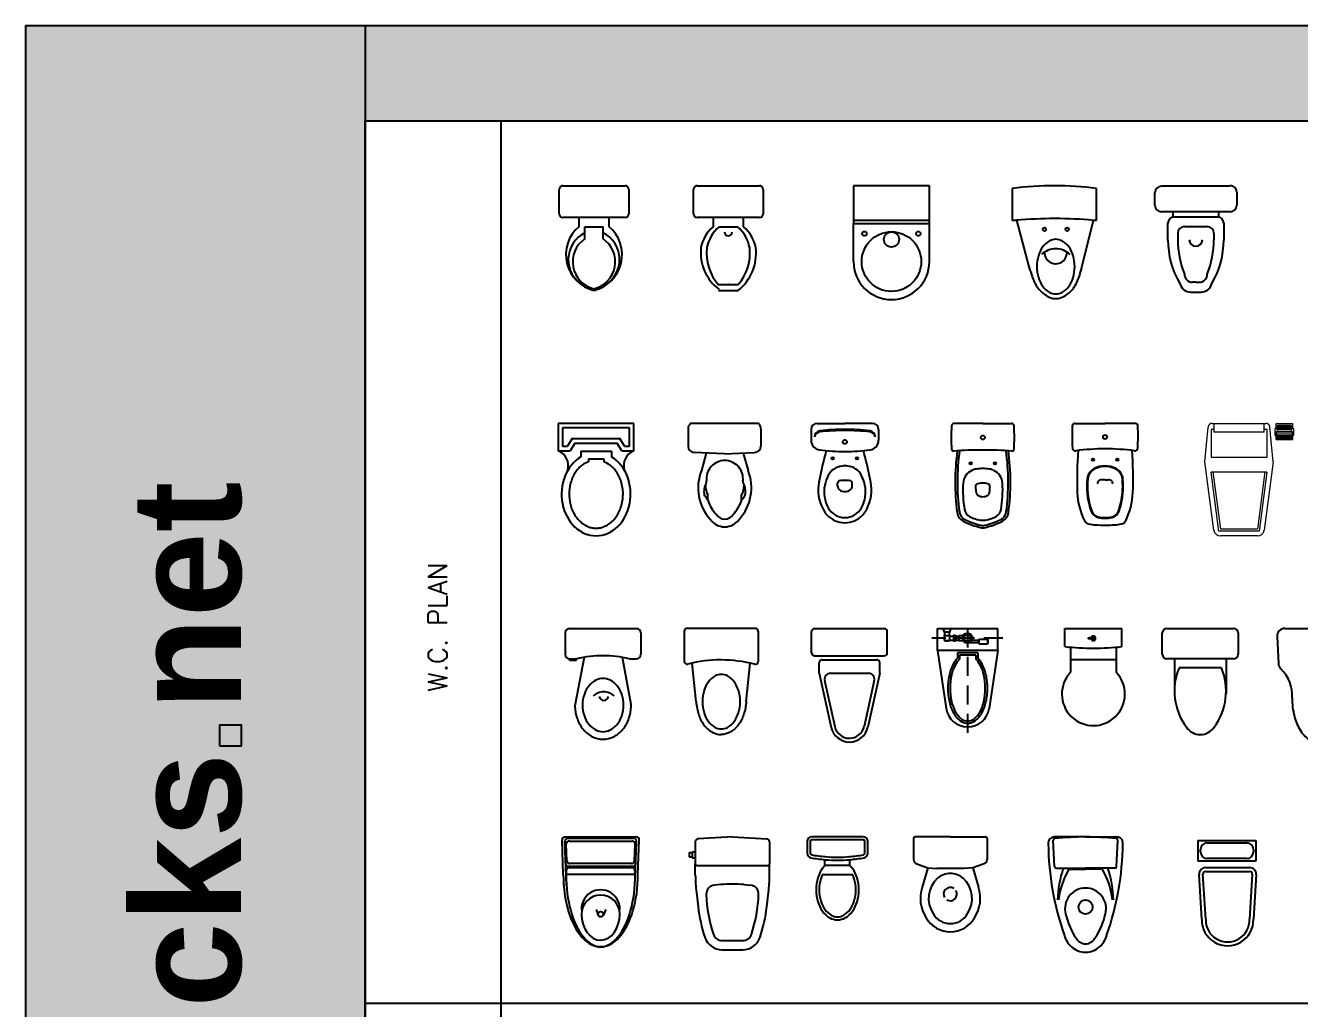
# Model space of a CAD drawing. Header units: millimetres. Extents: x 21526 to 38340, y 1344 to 14848.
# Drawn here: x 21526 to 29919, y 8372 to 14848 of the extents above; entities that cross this region are included whole.
import ezdxf

# ---------------------------------------------------------------- set-up
doc = ezdxf.new("R2010")
doc.units = ezdxf.units.MM
doc.linetypes.add('HIDDEN2', pattern=[0.1875, 0.125, -0.0625])
doc.layers.add('www.cad-blocks.net', color=7, linetype='Continuous')
doc.styles.get("Standard").update_dxf_attribs({"font": 'arial.ttf'})

# ---------------------------------------------------------------- blocks, each defined once
blk = doc.blocks.new('A$C3FB2201B')
for p, q in [((0, 694.4), (382.4, 694.4)), ((0, 694.4), (0, 557.6)), ((59.5, 677.4), (322.9, 677.4)), ((382.4, 694.4), (382.4, 557.6)), ((17, 617.1), (17, 634.9)), ((365.4, 634.9), (365.4, 617.1)), ((382.4, 557.6), (0, 557.6)), ((50.1, 515.1), (340.7, 515.1)), ((322.9, 574.6), (59.5, 574.6)), ((25.4, 175.1), (7.7, 470)), ((50.9, 176.6), (33.2, 471.6)), ((50.1, 489.6), (340.7, 489.6)), ((357.6, 471.6), (340, 176.6)), ((383.1, 470), (365.4, 175.1))]:
    blk.add_line(p, q)
for centre, radius, start, end in [((59.5, 634.9), 42.5, 90, 180), ((322.9, 634.9), 42.5, 0, 90), ((59.5, 617.1), 42.5, 180, 270), ((322.9, 617.1), 42.5, 270, 0), ((50.1, 472.6), 42.5, 90, 183.43363), ((340.7, 472.6), 42.5, 356.56637, 90), ((50.1, 472.6), 17, 90, 183.43363), ((340.7, 472.6), 17, 356.56637, 90), ((195.4, 170.1), 170.1, 178.30677, 1.69323), ((195.4, 170.1), 144.6, 178.30677, 1.69323)]:
    blk.add_arc(centre, radius, start, end)
blk = doc.blocks.new('WC')
for p, q in [((-0.4824, 0.1645), (-0.228, 0.1921)), ((-0.0185, 0.2433), (-0.2168, 0.2433)), ((0, -0.2248), (0, 0.2248)), ((-0.4824, -0.1645), (-0.2289, -0.192)), ((-0.0185, -0.2433), (-0.2179, -0.2433))]:
    blk.add_line(p, q)
for points in [[(-0.4824, 0.1645, 0.074257), (-0.5679, 0.1477, 0.085366), (-0.6357, 0.1133, 0.106188), (-0.6838, 0.0584, 0.127728), (-0.6991, -0.0007, 0.126597)], [(-0.4824, -0.1645, -0.074257), (-0.5679, -0.1477, -0.085366), (-0.6357, -0.1133, -0.106188), (-0.6838, -0.0584, -0.127728), (-0.6991, 0.0007, -0.126597)]]:
    blk.add_lwpolyline(points, format="xyb")
blk.add_lwpolyline([(-0.6622, -0.0007, 0.127728), (-0.6516, -0.0418, 0.106188), (-0.6136, -0.085, 0.085366), (-0.557, -0.1137, 0.074848), (-0.4824, -0.125, 0.074848), (-0.4077, -0.1137, 0.085366), (-0.3512, -0.085, 0.106188), (-0.3132, -0.0418, 0.127728), (-0.3026, -0.0007, 0.127728), (-0.3132, 0.0404, 0.106188), (-0.3512, 0.0837, 0.085366), (-0.4077, 0.1124, 0.074848), (-0.4824, 0.1236, 0.074848), (-0.557, 0.1124, 0.085366), (-0.6136, 0.0837, 0.106188), (-0.6516, 0.0404, 0.127728)], format="xyb", close=True)
for centre, radius, start, end in [((-1.0957, 0.0022), 0.8882, 345.49895, 14.21617), ((-0.2168, 0.2248), 0.0185, 90, 194.21617), ((-0.0185, 0.2248), 0.0185, 0, 90), ((-0.2179, -0.2248), 0.0185, 165.49895, 270), ((-0.0185, -0.2248), 0.0185, 270, 360)]:
    blk.add_arc(centre, radius, start, end)
blk = doc.blocks.new('OLIMPICO')
for p, q in [((-0.22, 0), (0.22, 0)), ((-0.25, -0.03), (-0.25, -0.17)), ((0.25, -0.03), (0.25, -0.17)), ((-0.22, -0.21), (-0.22, -0.2)), ((-0.22, -0.2), (-0.1745, -0.2)), ((-0.22, -0.21), (-0.1745, -0.21)), ((-0.125, -0.1903), (-0.1837, -0.498)), ((-0.1745, -0.21), (-0.1745, -0.2)), ((0.125, -0.1903), (0.1837, -0.498)), ((0.1745, -0.2), (0.22, -0.2))]:
    blk.add_line(p, q)
blk.add_lwpolyline([(0.135, -0.505, 0.082248), (0.1231, -0.4331, 0.090216), (0.0922, -0.3777, 0.104374), (0.0464, -0.341, 0.117198), (0, -0.33, 0.117198), (-0.0464, -0.341, 0.104374), (-0.0922, -0.3777, 0.090216), (-0.1231, -0.4331, 0.082248), (-0.135, -0.505, 0.082248), (-0.1231, -0.5769, 0.090216), (-0.0922, -0.6323, 0.104374), (-0.0464, -0.669, 0.117198), (0, -0.68, 0.117198), (0.0464, -0.669, 0.104374), (0.0922, -0.6323, 0.090216), (0.1231, -0.5769, 0.082248)], format="xyb", close=True)
for centre, radius, start, end in [((-0.22, -0.03), 0.03, 90, 180), ((0.22, -0.03), 0.03, 0, 90), ((-0.22, -0.17), 0.03, 180, 270), ((0, -0.9585), 0.7783, 77.04589, 102.95411), ((0.22, -0.17), 0.03, 270, 360), ((0.0041, -0.5151), 0.0974, 44.2364, 135.7636), ((-0.115, -0.5111), 0.0699, 169.20583, 181.72736), ((0.0054, -0.4426), 0.0312, 191.10401, 348.88395), ((0.115, -0.5111), 0.0699, 358.27264, 10.79417), ((0.0879, -0.505), 0.2729, 181.72736, 198.80759), ((-0.0879, -0.505), 0.2729, 341.19241, 358.27264), ((0.0449, -0.5197), 0.2274, 198.80759, 219.4278), ((0.0175, -0.5422), 0.192, 219.4278, 243.26226), ((-0.0175, -0.5422), 0.192, 296.73774, 320.5722), ((-0.0449, -0.5197), 0.2274, 320.5722, 341.19241), ((0, -0.5769), 0.1531, 243.26226, 270), ((0, -0.5769), 0.1531, 270, 296.73774)]:
    blk.add_arc(centre, radius, start, end)
blk = doc.blocks.new('INODORO')
for p, q in [((-0.2954, 0.1995), (-0.6517, 0.121)), ((-0.2954, 0.1995), (-0.2258, 0.1995)), ((-0.2059, 0.1796), (-0.2059, -0.1795)), ((-0.1795, 0.2294), (-0.1795, -0.2294)), ((-0.1596, 0.2494), (-0.02, 0.2494)), ((0, 0.2294), (0, -0.2294)), ((-0.3434, 0.1634), (-0.6463, 0.0966)), ((-0.2949, 0.1244), (-0.2949, -0.1244)), ((-0.2954, -0.1995), (-0.6507, -0.1212)), ((-0.3434, -0.1634), (-0.6453, -0.0969)), ((-0.2954, -0.1995), (-0.2258, -0.1995)), ((-0.1596, -0.2494), (-0.02, -0.2494))]:
    blk.add_line(p, q)
for centre, radius, start, end in [((-0.2258, 0.1796), 0.0199, 360, 90), ((-0.1596, 0.2294), 0.0199, 90, 180), ((-0.02, 0.2294), 0.0199, 360, 90), ((-0.624, 0), 0.1241, 102.88807, 257.57455), ((-0.624, 0), 0.0992, 102.88807, 257.57455), ((-0.3348, 0.1244), 0.0399, 360, 102.42545), ((-0.3348, -0.1244), 0.0399, 257.57455, 360), ((-0.2258, -0.1795), 0.0199, 270, 360), ((-0.1596, -0.2294), 0.0199, 180, 270), ((-0.02, -0.2294), 0.0199, 270, 360)]:
    blk.add_arc(centre, radius, start, end)
blk = doc.blocks.new('WC-FLUX')
for p, q in [((0.1454, 0.1989), (0, 0.1989)), ((0, -0.1989), (0, 0.1989)), ((0.1454, 0.1989), (0.5276, 0.1412)), ((0.1454, 0.1989), (0.1454, -0.1989)), ((0.0711, 0.0727), (0.0711, 0.1317)), ((0.0711, 0.1317), (0.1005, 0.1317)), ((0.0711, 0.1303), (0.1005, 0.1303)), ((0.1005, 0.0727), (0.1005, 0.1317)), ((0.0711, 0.0727), (0.1005, 0.0727)), ((0.0769, 0.0288), (0.0769, 0.0727)), ((0.0769, 0.0698), (0.0926, 0.0698)), ((0.0926, 0.0145), (0.0926, 0.0727)), ((0.1608, 0.0674), (0.1608, -0.0674)), ((0.1608, 0.0674), (0.1968, 0.0674)), ((0.1751, 0.0531), (0.1751, -0.0531)), ((0.1751, 0.0531), (0.2027, 0.0531)), ((0.0446, -0.0931), (0.0446, -0.0802)), ((0.0446, -0.0802), (0.0826, -0.0802)), ((0.0465, -0.058), (0.0465, -0.0301)), ((0.0465, -0.058), (0.0801, -0.058)), ((0.0506, -0.0802), (0.0506, -0.058)), ((0.0545, -0.0931), (0.0545, -0.0802)), ((0.0738, -0.0931), (0.0738, -0.0802)), ((0.0766, -0.0802), (0.0766, -0.058)), ((0.0801, -0.058), (0.0801, -0.0306)), ((0.0826, -0.0931), (0.0826, -0.0802)), ((0.1608, -0.0674), (0.1968, -0.0674)), ((0.1751, -0.0531), (0.2027, -0.0531)), ((0.0055, -0.1138), (0, -0.1138)), ((0.0055, -0.1607), (0, -0.1607)), ((0.0055, -0.1138), (0.0256, -0.1202)), ((0.0055, -0.1607), (0.0256, -0.1543)), ((0.0256, -0.1202), (0.0256, -0.1543)), ((0.0256, -0.1221), (0.0476, -0.1221)), ((0.0256, -0.1524), (0.0476, -0.1524)), ((0.0446, -0.0931), (0.0826, -0.0931)), ((0.0476, -0.1191), (0.0796, -0.1191)), ((0.0476, -0.1554), (0.0476, -0.1191)), ((0.0476, -0.1554), (0.0796, -0.1554)), ((0.0506, -0.1191), (0.0506, -0.0931)), ((0.0766, -0.1191), (0.0766, -0.0931)), ((0.0796, -0.1554), (0.0796, -0.1191)), ((0.0796, -0.1294), (0.084, -0.1294)), ((0.0796, -0.1451), (0.084, -0.1451)), ((0.084, -0.1294), (0.084, -0.1451)), ((0.1454, -0.1989), (0.5276, -0.1411)), ((0.1454, -0.1989), (0, -0.1989))]:
    blk.add_line(p, q)
at = {"linetype": 'HIDDEN2'}
for p, q in [((0.0636, 0.2318), (0.0636, -0.2351)), ((0, -0.0017), (0.6917, -0.0017))]:
    blk.add_line(p, q, dxfattribs=at)
for points in [[(0.1968, -0.0674, 0.068542), (0.2344, -0.0948, 0.068607), (0.3038, -0.1206, 0.054787), (0.3942, -0.1305, 0.054787), (0.4845, -0.1206, 0.068607), (0.554, -0.0948, 0.105636), (0.6083, -0.0487, 0.165714), (0.6249, 0, 0.165714), (0.6083, 0.0487, 0.105636), (0.554, 0.0948, 0.068607), (0.4845, 0.1206, 0.054787), (0.3942, 0.1305, 0.054787), (0.3038, 0.1206, 0.068607), (0.2344, 0.0948, 0.068542), (0.1968, 0.0674, 0.008163)], [(0.2027, -0.0531, 0.077641), (0.2411, -0.0822, 0.068607), (0.3069, -0.1067, 0.054787), (0.3942, -0.1162, 0.054787), (0.4814, -0.1066, 0.068607), (0.5472, -0.0822, 0.105636), (0.597, -0.04, 0.165714), (0.6106, 0, 0.165714), (0.597, 0.04, 0.105636), (0.5472, 0.0822, 0.068607), (0.4814, 0.1067, 0.054787), (0.3942, 0.1163, 0.054787), (0.3069, 0.1067, 0.068607), (0.2411, 0.0822, 0.077641), (0.2027, 0.0531, 0.013662)]]:
    blk.add_lwpolyline(points, format="xyb")
for points in [[(0.0516, -0.0224), (0.0756, -0.0224), (0.0876, -0.0017), (0.0756, 0.0191), (0.0516, 0.0191), (0.0396, -0.0017)], [(0.0636, -0.0017), (0.0636, -0.0017), (0.0636, -0.0017), (0.0636, -0.0017), (0.0636, -0.0017), (0.0636, -0.0017)]]:
    blk.add_lwpolyline(points, close=True)
for radius in [0.0332, 0.025]:
    blk.add_circle((0.0636, -0.0017), radius)
blk.add_arc((0.5062, 0), 0.1428, 278.59834, 81.40743)
blk = doc.blocks.new('A$C30BB2932')
for p, q in [((0.02, 0.52), (0.02, 0.64)), ((0.02, 0.64), (0.395, 0.64)), ((0.395, 0.52), (0.395, 0.64)), ((0.0575, 0.5152), (0.0575, 0.435)), ((0.3575, 0.5152), (0.3575, 0.435)), ((0.0575, 0.435), (0.0575, 0.3509)), ((0.0575, 0.435), (0.3575, 0.435)), ((0.3575, 0.435), (0.3575, 0.3509))]:
    blk.add_line(p, q)
for centre, radius, start, end in [((0.2075, 0.575), 0.015, 189.48812, 170.51188), ((0.2075, 2.2633), 1.7534, 263.86123, 276.13877), ((0.1744, 0.575), 0.00187, 90, 270), ((0.1902, 0.3752), 0.2023, 85.50816, 94.49184), ((0.1902, 0.7748), 0.2023, 265.50816, 274.49184), ((0.2075, 0.575), 0.008, 196.41355, 163.58645), ((0.2075, 0.575), 0.007, 198.39514, 161.60486), ((0.2061, 0.575), 0.00187, 270, 90), ((0.2075, 0.2075), 0.2075, 136.29373, 43.70627)]:
    blk.add_arc(centre, radius, start, end)
blk = doc.blocks.new('A$C7621438A')
for p, q in [((0.03, 0.6935), (0.47, 0.6935)), ((0, 0.5235), (0, 0.6635)), ((0.5, 0.6635), (0.5, 0.5235)), ((0.47, 0.4935), (0.03, 0.4935)), ((0.0803, 0.4931), (0.0803, 0.2631)), ((0.3897, 0.4331), (0.1103, 0.4331)), ((0.4197, 0.4931), (0.4197, 0.2631))]:
    blk.add_line(p, q)
for centre, radius, start, end in [((0.03, 0.6635), 0.03, 90, 180), ((0.47, 0.6635), 0.03, 0, 90), ((0.03, 0.5235), 0.03, 180, 270), ((0.47, 0.5235), 0.03, 270, 0), ((0.4774, 0.2806), 0.3975, 157.45048, 216.63814), ((0.0226, 0.2806), 0.3975, 323.36186, 22.54952), ((0.25, 0.1039), 0.1098, 213.45086, 326.54914)]:
    blk.add_arc(centre, radius, start, end)
blk = doc.blocks.new('A$C04F270DE')
at = {"linetype": 'ByBlock'}
for p, q in [((0.0507, 0.762), (0.5027, 0.762)), ((0, 0.7087), (0.009, 0.5296)), ((0.5535, 0.7087), (0.5445, 0.5296))]:
    blk.add_line(p, q, dxfattribs=at)
blk.add_lwpolyline([(0.0989, 0.3048, 0.063415), (0.1144, 0.183, 0.076468), (0.1547, 0.0893, 0.107136), (0.2218, 0.0204, 0.17768), (0.2767, 0, 0.17768), (0.3316, 0.0204, 0.107136), (0.3987, 0.0893, 0.076468), (0.439, 0.183, 0.063415), (0.4545, 0.3048, 0.067945)], format="xyb", dxfattribs=at)
for centre, radius, start, end in [((0.0507, 0.7112), 0.0508, 90, 182.8624), ((0.5027, 0.7112), 0.0508, 357.1376, 90), ((0.0597, 0.5321), 0.0508, 182.8624, 226.67717), ((0.4938, 0.5321), 0.0508, 313.32283, 357.1376), ((-0.1385, 0.322), 0.238, 355.8614, 46.67717), ((0.6919, 0.322), 0.238, 133.32283, 184.1386)]:
    blk.add_arc(centre, radius, start, end, dxfattribs=at)
blk = doc.blocks.new('A$C10C50199')
for p, q in [((0.0082, 0.4743), (0, 0.7016)), ((0.0289, 0.4027), (0.0183, 0.6926)), ((0.02, 0.7223), (0.4885, 0.7223)), ((0.032, 0.5656), (0.028, 0.6746)), ((0.0383, 0.7133), (0.4705, 0.7133)), ((0.048, 0.6953), (0.4608, 0.6953)), ((0.4767, 0.5655), (0.4808, 0.6745)), ((0.4795, 0.4004), (0.4905, 0.6925)), ((0.5002, 0.4743), (0.5085, 0.7016)), ((0.4749, 0.5193), (0.0336, 0.5193)), ((0.465, 0.5283), (0.0436, 0.5283)), ((0.4567, 0.5463), (0.0519, 0.5463)), ((0.4822, 0.4743), (0.0262, 0.4743)), ((0.2236, 0.2437), (0.2374, 0.2069)), ((0.2892, 0.2437), (0.2704, 0.2053))]:
    blk.add_line(p, q)
blk.add_circle((0.2542, 0.2132), 0.018)
for centre, radius, start, end in [((0.02, 0.7023), 0.02, 90, 182.07837), ((0.0383, 0.6933), 0.02, 90, 182.07837), ((0.048, 0.6753), 0.02, 90, 182.07837), ((0.4608, 0.6753), 0.02, 357.84344, 90), ((0.4705, 0.6933), 0.02, 357.84344, 90), ((0.4885, 0.7023), 0.02, 357.92163, 90), ((0.0436, 0.5483), 0.02, 182.07837, 270), ((0.1327, 0.48), 0.1066, 158.3524, 183.06095), ((0.0519, 0.5663), 0.02, 182.07837, 270), ((0.4567, 0.5663), 0.02, 270, 357.84344), ((0.465, 0.5483), 0.02, 270, 357.84344), ((0.3566, 0.477), 0.1257, 358.77833, 19.67975), ((0.2542, 0.2475), 0.1265, 351.27526, 188.72474), ((0.2542, 0.2132), 0.126, 0.31775, 180.31775)]:
    blk.add_arc(centre, radius, start, end)
for centre, major_axis, ratio, start_param in [((0.2542, 0.4743), (0, 0.4763), 0.516453, 1.570796), ((0.2542, 0.4743), (0, 0.4745), 0.480461, 1.570796), ((0.2542, 0.2139), (0, 0.1717), 0.733832, 1.578936)]:
    blk.add_ellipse(centre, major_axis=major_axis, ratio=ratio, start_param=start_param, end_param=4.712389)
blk = doc.blocks.new('A$C43EF73D4')
for p, q in [((0, 0.5162), (0, 0.4388)), ((0.02, 0.5162), (0.02, 0.4388)), ((0.37, 0.5462), (0.03, 0.5462)), ((0.37, 0.5262), (0.03, 0.5262)), ((0.38, 0.4388), (0.38, 0.5162)), ((0.4, 0.4388), (0.4, 0.5162)), ((0.1173, 0.3589), (0.1173, 0.3965)), ((0.2819, 0.3589), (0.1173, 0.3589)), ((0.2819, 0.3589), (0.2819, 0.3964)), ((0.3011, 0.2956), (0.0989, 0.2956))]:
    blk.add_line(p, q)
for centre, radius, start, end in [((0.03, 0.5162), 0.03, 90, 180), ((0.03, 0.5162), 0.01, 90, 180), ((0.37, 0.5162), 0.03, 0, 90), ((0.37, 0.5162), 0.01, 0, 90), ((0.03, 0.4388), 0.03, 180, 259.25529), ((0.03, 0.4388), 0.01, 180, 259.25529), ((0.2, 1.3347), 0.9219, 259.25529, 264.95999), ((0.2, 1.3347), 0.9219, 274.9899, 280.74471), ((0.37, 0.4388), 0.01, 280.74471, 0), ((0.37, 0.4388), 0.03, 280.74471, 0), ((0.2, 1.3347), 0.9419, 259.25529, 264.95999), ((0.2696, 0.2179), 0.2076, 137.22763, 163.59552), ((0.2, 1.3347), 0.9419, 264.95999, 274.9899), ((0.2, 1.3347), 0.9219, 264.95999, 274.9899), ((0.2, 1.3347), 0.9419, 274.9899, 280.74471), ((0.173, 0.2482), 0.1553, 35.40318, 45.4553), ((0.1304, 0.2179), 0.2076, 16.40448, 35.40318), ((0.337, 0.1981), 0.2778, 163.59552, 180), ((0.337, 0.1981), 0.2578, 163.59552, 180), ((0.2696, 0.2179), 0.1876, 155.55293, 163.59552), ((0.1304, 0.2179), 0.1876, 16.40448, 24.44707), ((0.063, 0.1981), 0.2578, 0, 16.40448), ((0.063, 0.1981), 0.2778, 0, 16.40448), ((0.337, 0.1981), 0.2778, 180, 196.40448), ((0.337, 0.1981), 0.2578, 180, 196.40448), ((0.063, 0.1981), 0.2578, 343.59552, 0), ((0.063, 0.1981), 0.2778, 343.59552, 0), ((0.2696, 0.1783), 0.2076, 196.40448, 215.40318), ((0.2696, 0.1783), 0.1876, 196.40448, 215.40318), ((0.1304, 0.1783), 0.1876, 324.59682, 343.59552), ((0.1304, 0.1783), 0.2076, 324.59682, 343.59552), ((0.227, 0.148), 0.1553, 215.40318, 239.76695), ((0.227, 0.148), 0.1353, 215.40318, 239.76695), ((0.2, 0.1017), 0.1017, 239.76695, 270), ((0.2, 0.1017), 0.0817, 239.76695, 270), ((0.2, 0.1017), 0.0817, 270, 300.23305), ((0.2, 0.1017), 0.1017, 270, 300.23305), ((0.173, 0.148), 0.1353, 300.23305, 324.59682), ((0.173, 0.148), 0.1553, 300.23305, 324.59682)]:
    blk.add_arc(centre, radius, start, end)
blk = doc.blocks.new('A$C581254C2')
for p, q in [((0.04, 0.711), (0.04, 0.565)), ((0.2845, 0.743), (0.0589, 0.731)), ((0.2845, 0.743), (0.5101, 0.731)), ((0.529, 0.711), (0.529, 0.565)), ((0, 0.641), (0, 0.611)), ((0.02, 0.646), (0.02, 0.606)), ((0.04, 0.4936), (0.04, 0.565)), ((0.529, 0.4936), (0.529, 0.565)), ((0.2071, 0.429), (0.1671, 0.4259)), ((0.3619, 0.429), (0.4019, 0.4259)), ((0.0468, 0.3768), (0.058, 0.282)), ((0.511, 0.282), (0.5222, 0.3768)), ((0.2165, 0.06), (0.3525, 0.06))]:
    blk.add_line(p, q)
at = {"linetype": 'Continuous'}
for p, q in [((0, 0.641), (0.02, 0.641)), ((0, 0.611), (0.02, 0.611)), ((0.02, 0.646), (0.04, 0.646)), ((0.02, 0.606), (0.04, 0.606)), ((0.05, 0.555), (0.519, 0.555)), ((0.2165, 0), (0.3525, 0))]:
    blk.add_line(p, q, dxfattribs=at)
for centre, radius, start, end in [((0.06, 0.711), 0.02, 93.04354, 180), ((0.509, 0.711), 0.02, 0, 86.95646), ((0.05, 0.565), 0.01, 180, 270), ((0.519, 0.565), 0.01, 270, 0), ((1.04, 0.4936), 1, 180, 186.70984), ((0.1718, 0.3661), 0.06, 94.44124, 182.13309), ((0.2845, -0.568), 1, 85.55876, 94.44124), ((0.3972, 0.3661), 0.06, 357.86691, 85.55876), ((-0.471, 0.4936), 1, 353.29016, 0), ((1.0512, 0.3988), 0.94, 182.13309, 198.47181), ((-0.4822, 0.3988), 0.94, 341.52819, 357.86691), ((1.0512, 0.3988), 1, 186.70984, 198.47181), ((-0.4822, 0.3988), 1, 341.52819, 353.29016), ((0.2165, 0.12), 0.06, 198.47181, 270), ((0.3525, 0.12), 0.06, 270, 341.52819), ((0.2165, 0.12), 0.12, 198.47181, 270), ((0.3525, 0.12), 0.12, 270, 341.52819)]:
    blk.add_arc(centre, radius, start, end)
blk = doc.blocks.new('A$C7B5C7CD4')
at = {"linetype": 'Continuous', "ltscale": 20}
for p, q in [((0, 0.614), (0, 0.4765)), ((0.243, 0.625), (0.011, 0.625)), ((0.243, 0.625), (0.475, 0.625)), ((0.486, 0.614), (0.486, 0.4765)), ((0.0212, 0.4467), (0.0946, 0.4214)), ((0.0946, 0.4214), (0.0576, 0.293)), ((0.0946, 0.4214), (0.1544, 0.4173)), ((0.3914, 0.4214), (0.3316, 0.4173)), ((0.4648, 0.4467), (0.3914, 0.4214)), ((0.3914, 0.4214), (0.4284, 0.293)), ((0.3316, 0.4173), (0.1544, 0.4173))]:
    blk.add_line(p, q, dxfattribs=at)
for centre, radius, start, end in [((0.011, 0.614), 0.011, 90, 180), ((0.475, 0.614), 0.011, 0, 90), ((0.0315, 0.4765), 0.0315, 180, 251), ((0.4545, 0.4765), 0.0315, 289, 0), ((0.2796, 0.219), 0.18, 132.42075, 213.28898), ((0.24, 0.2602), 0.123, 88.61575, 131.74141), ((0.246, 0.2602), 0.123, 48.25859, 91.38425), ((0.2064, 0.219), 0.18, 326.71102, 47.57925), ((0.2796, 0.219), 0.234, 161.58462, 212.87535), ((0.2064, 0.219), 0.234, 327.12465, 18.41538), ((0.243, 0.185), 0.185, 210.1745, 270), ((0.243, 0.185), 0.131, 209.62919, 270), ((0.243, 0.185), 0.131, 270, 330.37081), ((0.243, 0.185), 0.185, 270, 329.8255)]:
    blk.add_arc(centre, radius, start, end, dxfattribs=at)
at = {"linetype": 'Continuous'}
for start, end in [(58.17854, 211.82146), (238.17854, 31.82146)]:
    blk.add_arc((0.2426, 0.2481), 0.0439, start, end, dxfattribs=at)
blk = doc.blocks.new('A$C444A5E9C')
at = {"ltscale": 20}
for p, q in [((0.2458, 0.76), (0.0398, 0.76)), ((0.0411, 0.5655), (0.0321, 0.7371)), ((0.0536, 0.5537), (0.2458, 0.5537)), ((0.141, 0.5487), (0.2458, 0.5487))]:
    blk.add_line(p, q, dxfattribs=at)
for p, q in [((0.2458, 0.76), (0.4517, 0.76)), ((0.4504, 0.5655), (0.4594, 0.7371)), ((0.4379, 0.5537), (0.2458, 0.5537)), ((0.3505, 0.5487), (0.2458, 0.5487))]:
    blk.add_line(p, q)
at = {"linetype": 'Continuous', "ltscale": 20}
blk.add_circle((0.2458, 0.2982), 0.0465, dxfattribs=at)
at = {"ltscale": 20}
for centre, radius, start, end in [((0.0398, 0.72), 0.04, 90, 185.821), ((0.2455, -1.2297), 1.9897, 89.99241, 95.84387), ((1.8697, 0.7335), 1.8698, 180.53729, 199.44062), ((0.0441, 0.7377), 0.012, 95.84387, 183), ((0.0536, 0.5662), 0.0125, 183, 270), ((0.7661, 0.3277), 0.7045, 161.29061, 178.53633), ((0.58, 0.2848), 0.5159, 149.71646, 173.22437), ((0.141, 0.5412), 0.0075, 90, 149.71646), ((0.2665, 0.1585), 0.1669, 196.47232, 227.66237), ((0.2458, 0.137), 0.137, 228.04012, 270)]:
    blk.add_arc(centre, radius, start, end, dxfattribs=at)
for centre, radius, start, end in [((0.246, -1.2297), 1.9897, 84.15613, 90.00759), ((0.4517, 0.72), 0.04, 354.179, 90), ((-1.3782, 0.7335), 1.8698, 340.55938, 359.46271), ((0.4474, 0.7377), 0.012, 357, 84.15613), ((0.3505, 0.5412), 0.0075, 30.28354, 90), ((-0.0885, 0.2848), 0.5159, 6.77563, 30.28354), ((-0.2746, 0.3277), 0.7045, 1.46367, 18.70939), ((0.4379, 0.5662), 0.0125, 270, 357), ((0.225, 0.1585), 0.1669, 312.33763, 343.52768), ((0.2458, 0.137), 0.137, 270, 311.95988)]:
    blk.add_arc(centre, radius, start, end)
at = {"linetype": 'Continuous', "ltscale": 20}
for centre, radius, start, end in [((0.2463, 0.2875), 0.1361, 90.23685, 194.54903), ((0.2452, 0.2875), 0.1361, 345.45097, 89.76315), ((0.561, 0.3494), 0.4566, 192.1399, 214.27057), ((-0.0695, 0.3494), 0.4566, 325.72943, 347.8601), ((0.2465, 0.1287), 0.0727, 210.08399, 269.41891), ((0.245, 0.1287), 0.0727, 270.58109, 329.91601)]:
    blk.add_arc(centre, radius, start, end, dxfattribs=at)
blk = doc.blocks.new('A$C02F3725D')
for p, q in [((0.025, 0.69), (0.435, 0.69)), ((0, 0.505), (0, 0.665)), ((0.46, 0.665), (0.46, 0.505)), ((0.435, 0.48), (0.025, 0.48)), ((0.13, 0.48), (0.13, 0.42)), ((0.17, 0.34), (0.17, 0.42)), ((0.17, 0.42), (0.29, 0.42)), ((0.29, 0.34), (0.29, 0.42)), ((0.33, 0.42), (0.33, 0.48)), ((0.1578, 0.035), (0.1724, 0.035)), ((0.2876, 0.035), (0.3022, 0.035))]:
    blk.add_line(p, q)
for centre, radius, start, end in [((0.025, 0.665), 0.025, 90, 180), ((0.435, 0.665), 0.025, 0, 90), ((0.025, 0.505), 0.025, 180, 270), ((0.435, 0.505), 0.025, 270, 0), ((0.2874, 0.2356), 0.2425, 130.48854, 256.29645), ((0.1726, 0.2356), 0.2425, 283.70355, 49.51146), ((0.2568, 0.2042), 0.196, 116.27421, 239.66679), ((0.2732, 0.1883), 0.1834, 124.2157, 256.39399), ((0.1868, 0.1883), 0.1834, 283.60601, 55.7843), ((0.2032, 0.2042), 0.196, 300.33321, 63.72579)]:
    blk.add_arc(centre, radius, start, end)
blk = doc.blocks.new('A$C2AC94788')
for p, q in [((0.025, 0.69), (0.435, 0.69)), ((0, 0.505), (0, 0.665)), ((0.46, 0.665), (0.46, 0.505)), ((0.435, 0.48), (0.025, 0.48)), ((0.13, 0.48), (0.13, 0.42)), ((0.17, 0.42), (0.29, 0.42)), ((0.33, 0.42), (0.33, 0.48)), ((0.1641, 0.0392), (0.2959, 0.0392)), ((0.2291, 0.0392), (0.23, 0.0392)), ((0.2309, 0.0392), (0.23, 0.0392)), ((0.165, 0), (0.295, 0))]:
    blk.add_line(p, q)
for centre, radius, start, end in [((0.025, 0.665), 0.025, 90, 180), ((0.435, 0.665), 0.025, 0, 90), ((0.025, 0.505), 0.025, 180, 270), ((0.435, 0.505), 0.025, 270, 0), ((0.2874, 0.2356), 0.2425, 130.48854, 169.44501), ((0.3274, 0.2356), 0.2425, 130.48854, 169.44501), ((0.1326, 0.2356), 0.2425, 10.55499, 49.51146), ((0.1726, 0.2356), 0.2425, 10.55499, 49.51146), ((0.23, 0.385), 0.025, 180, 0), ((0.3601, 0.2529), 0.3122, 175.02837, 232.36245), ((0.4001, 0.2448), 0.313, 173.53688, 221.06038), ((0.0999, 0.2448), 0.313, 308.55172, 6.46312), ((0.0599, 0.2448), 0.313, 318.93962, 6.46312)]:
    blk.add_arc(centre, radius, start, end)
blk = doc.blocks.new('A$C391A2D23')
for p, q in [((0, 0.75), (0, 0.5)), ((0.5, 0.75), (0, 0.75)), ((0.5, 0.5), (0.5, 0.75)), ((0.5, 0.52), (0, 0.52)), ((0, 0.25), (0, 0.5)), ((0, 0.5), (0.5, 0.5)), ((0.5, 0.25), (0.5, 0.5))]:
    blk.add_line(p, q)
for centre, radius in [((0.25, 0.25), 0.196), ((0.0726, 0.4337), 0.0146), ((0.25, 0.396), 0.05), ((0.4274, 0.4337), 0.0146)]:
    blk.add_circle(centre, radius)
blk.add_arc((0.25, 0.25), 0.25, 180, 0)
blk = doc.blocks.new('A$C17D66989')
for p, q in [((0, 0.725), (0, 0.513)), ((0.555, 0.513), (0.555, 0.725)), ((0.0269, 0.5155), (0.1079, 0.2176)), ((0.4611, 0.2176), (0.5349, 0.5149))]:
    blk.add_line(p, q)
for centre in [(0.2119, 0.4558), (0.3616, 0.4558)]:
    blk.add_circle(centre, 0.0115)
for centre, radius, start, end in [((0.2775, -1.3657), 2.109, 82.43931, 97.56069), ((0.2775, -2.3272), 2.8537, 95.03736, 95.58039), ((0.2775, -2.3272), 2.8537, 84.82562, 95.03736), ((0.2775, -2.3272), 2.8537, 84.41961, 84.82562), ((0.3543, 0.2287), 0.1897, 145.07019, 163.86591), ((0.3135, 0.2572), 0.1399, 120.67232, 145.07019), ((0.2877, 0.3007), 0.0893, 90, 120.67232), ((0.2858, 0.3007), 0.0893, 59.32768, 90), ((0.26, 0.2572), 0.1399, 34.92981, 59.32768), ((0.2191, 0.2287), 0.1897, 16.13409, 34.92981), ((0.4188, 0.21), 0.2569, 163.86591, 180), ((0.2858, 0.1931), 0.1345, 89.18445, 133.90186), ((0.2867, 0.3036), 0.0748, 178.47615, 270.73176), ((0.2877, 0.1931), 0.1345, 46.09814, 90.81555), ((0.2867, 0.3036), 0.0748, 269.26824, 1.52385), ((0.1546, 0.21), 0.2569, 0, 16.13409), ((0.5064, 0.3174), 0.4108, 194.06682, 202.78596), ((0.4188, 0.21), 0.2569, 180, 196.13409), ((0.1546, 0.21), 0.2569, 343.86591, 0), ((0.0724, 0.2861), 0.3947, 341.10829, 350.00396), ((0.4002, 0.2331), 0.2827, 195.33629, 213.50845), ((0.3543, 0.1913), 0.1897, 196.13409, 214.92981), ((0.2191, 0.1913), 0.1897, 325.07019, 343.86591), ((0.1732, 0.2331), 0.2827, 326.49155, 344.66371), ((0.3312, 0.1874), 0.1999, 213.50845, 237.96958), ((0.3135, 0.1628), 0.1399, 214.92981, 239.32768), ((0.2858, 0.1114), 0.1114, 237.03321, 269.98064), ((0.2877, 0.1193), 0.0893, 239.32768, 270), ((0.2858, 0.1193), 0.0893, 270, 300.67232), ((0.2858, 0.1179), 0.1179, 270, 302.03042), ((0.26, 0.1628), 0.1399, 300.67232, 325.07019), ((0.2423, 0.1874), 0.1999, 302.03042, 326.49155)]:
    blk.add_arc(centre, radius, start, end)
blk = doc.blocks.new('A$C744D6A7D')
for p, q in [((0.0432, 0.7015), (0.4969, 0.7015)), ((0, 0.5725), (0, 0.6547)), ((0.5401, 0.659), (0.5401, 0.5725)), ((0.4969, 0.5293), (0.0432, 0.5293)), ((0.1188, 0.5293), (0.1188, 0.4969)), ((0.4213, 0.4969), (0.4213, 0.5293)), ((0.0864, 0.3427), (0.0864, 0.4537)), ((0.1188, 0.4969), (0.4213, 0.4969)), ((0.1296, 0.4969), (0.4105, 0.4969)), ((0.1944, 0.4321), (0.3457, 0.4321)), ((0.4537, 0.4537), (0.4537, 0.3427)), ((0.1512, 0.3889), (0.1512, 0.3457)), ((0.3889, 0.3889), (0.3889, 0.3457)), ((0.2377, 0), (0.3025, 0)), ((0.2701, 0.0648), (0.2485, 0.0648)), ((0.2701, 0.0648), (0.2917, 0.0648))]:
    blk.add_line(p, q)
for centre, radius, start, end in [((0.0432, 0.6547), 0.0432, 90, 180), ((0.4969, 0.659), 0.0432, 0, 90), ((0.0432, 0.5725), 0.0432, 180, 270), ((0.4969, 0.5725), 0.0432, 270, 0), ((0.1296, 0.4537), 0.0432, 90, 180), ((0.1944, 0.3889), 0.0432, 90, 180), ((0.3457, 0.3889), 0.0432, 0, 90), ((0.4105, 0.4537), 0.0432, 0, 90), ((0.6538, 0.3442), 0.5674, 179.85141, 210.37068), ((0.7683, 0.3457), 0.6171, 180, 201.56859), ((0.2701, 0.3457), 0.0432, 180, 0), ((-0.2282, 0.3457), 0.6171, 338.43141, 0), ((-0.1137, 0.3442), 0.5674, 329.62932, 0.14859), ((0.2485, 0.1188), 0.054, 180, 270), ((0.2917, 0.1188), 0.054, 270, 0), ((0.2377, 0.0756), 0.0756, 193.98485, 270), ((0.3025, 0.0756), 0.0756, 270, 346.01515)]:
    blk.add_arc(centre, radius, start, end)
blk = doc.blocks.new('A$C7C8779AE')
at = {"linetype": 'Continuous'}
for p, q in [((0, 0.7405), (0, 0.5605)), ((0.5, 0.7405), (0, 0.7405)), ((0.47, 0.7105), (0.03, 0.7105)), ((0.03, 0.7105), (0.03, 0.5905)), ((0.47, 0.5905), (0.47, 0.7105)), ((0.5, 0.5605), (0.5, 0.7405)), ((0.03, 0.5905), (0.063, 0.5905)), ((0.093, 0.6405), (0.063, 0.5905)), ((0.11, 0.6105), (0.08, 0.5605)), ((0.093, 0.6405), (0.407, 0.6405)), ((0.11, 0.6105), (0.39, 0.6105)), ((0.42, 0.5605), (0.39, 0.6105)), ((0.437, 0.5905), (0.407, 0.6405)), ((0.437, 0.5905), (0.47, 0.5905)), ((0, 0.5605), (0.08, 0.5605)), ((0.1497, 0.557), (0.1497, 0.5203)), ((0.1497, 0.557), (0.3514, 0.557)), ((0.1997, 0.507), (0.1997, 0.4879)), ((0.1997, 0.507), (0.3014, 0.507)), ((0.3014, 0.507), (0.3014, 0.4879)), ((0.3514, 0.557), (0.3514, 0.5203)), ((0.42, 0.5605), (0.5, 0.5605))]:
    blk.add_line(p, q, dxfattribs=at)
for centre, start, end in [((-0.0386, 0.4613), 344.64203, 68.73386), ((0.5386, 0.4613), 111.26614, 195.35797)]:
    blk.add_arc(centre, 0.1064, start, end, dxfattribs=at)
blk.add_ellipse((0.2506, 0.2744), major_axis=(0, 0.2744), ratio=0.828948, start_param=0.459479, end_param=5.823706, dxfattribs=at)
blk.add_open_spline([(0.1997, 0.4879), (0.1697, 0.474), (0.1642, 0.4702), (0.1512, 0.4602), (0.1438, 0.4535), (0.1298, 0.4388), (0.1233, 0.4306), (0.1111, 0.4131), (0.1055, 0.4037), (0.0956, 0.3838), (0.0912, 0.3733), (0.0838, 0.3516), (0.0808, 0.3403), (0.0762, 0.3172), (0.0746, 0.3055), (0.073, 0.2817), (0.0729, 0.2698), (0.0743, 0.246), (0.0758, 0.2342), (0.0801, 0.2111), (0.0831, 0.1998), (0.0903, 0.1779), (0.0945, 0.1673), (0.1043, 0.1473), (0.1098, 0.1378), (0.1218, 0.12), (0.1283, 0.1118), (0.1421, 0.0968), (0.1494, 0.09), (0.1646, 0.078), (0.1725, 0.0728), (0.1887, 0.064), (0.1969, 0.0603), (0.2137, 0.0547), (0.2222, 0.0527), (0.2392, 0.0502), (0.2478, 0.0498), (0.2664, 0.0505), (0.2764, 0.052), (0.2963, 0.0573), (0.3061, 0.061), (0.3253, 0.0707), (0.3346, 0.0766), (0.3525, 0.0906), (0.3611, 0.0987), (0.3771, 0.1169), (0.3845, 0.127), (0.3978, 0.1488), (0.4037, 0.1605), (0.4137, 0.1853), (0.4178, 0.1983), (0.424, 0.2251), (0.4261, 0.2389), (0.4282, 0.2668), (0.4283, 0.2809), (0.4262, 0.3088), (0.4241, 0.3226), (0.418, 0.3495), (0.414, 0.3625), (0.404, 0.3873), (0.3982, 0.3991), (0.385, 0.421), (0.3776, 0.4311), (0.3617, 0.4494), (0.3531, 0.4575), (0.3382, 0.4693), (0.3321, 0.4736), (0.3014, 0.4879)], degree=3, knots=[0.459479, 0.459479, 0.459479, 0.459479, 0.567422, 0.567422, 0.720865, 0.720865, 0.874307, 0.874307, 1.02775, 1.02775, 1.181192, 1.181192, 1.334635, 1.334635, 1.488077, 1.488077, 1.64152, 1.64152, 1.794963, 1.794963, 1.948405, 1.948405, 2.101848, 2.101848, 2.25529, 2.25529, 2.408733, 2.408733, 2.562175, 2.562175, 2.715618, 2.715618, 2.86906, 2.86906, 3.022503, 3.022503, 3.175946, 3.175946, 3.356457, 3.356457, 3.536968, 3.536968, 3.717479, 3.717479, 3.89799, 3.89799, 4.078501, 4.078501, 4.259012, 4.259012, 4.439523, 4.439523, 4.620035, 4.620035, 4.800546, 4.800546, 4.981057, 4.981057, 5.161568, 5.161568, 5.342079, 5.342079, 5.52259, 5.52259, 5.703101, 5.703101, 5.823706, 5.823706, 5.823706, 5.823706], dxfattribs=at)
blk = doc.blocks.new('A$C1308471B')
at = {"linetype": 'Continuous', "ltscale": 20}
for p, q in [((0, 0.4607), (0, 0.0186)), ((0.0354, 0.4793), (0.1495, 0.4793)), ((0.2013, 0.2397), (0.1923, 0.4384)), ((0.1957, 0.3639), (0.3109, 0.3953)), ((0.5021, 0.3528), (0.4724, 0.3528)), ((0.4982, 0.3575), (0.4822, 0.3709)), ((0.2013, 0.2397), (0.1923, 0.0409)), ((0.1959, 0.1193), (0.3109, 0.0879)), ((0.5021, 0.1304), (0.4724, 0.1304)), ((0.4982, 0.1257), (0.4822, 0.1123)), ((0.0354, 0), (0.1495, 0))]:
    blk.add_line(p, q, dxfattribs=at)
for centre, radius, start, end in [((0.006, 0.4607), 0.006, 136.52689, 180), ((0.0354, 0.4328), 0.0465, 90, 136.52689), ((0.1495, 0.4365), 0.0429, 2.57554, 90), ((0.3654, 0.2416), 0.1206, 83.35226, 180), ((0.4248, 0.1104), 0.3068, 47.41345, 111.79241), ((0.3823, 0.3868), 0.0255, 263.35226, 298.57415), ((0.4494, 0.2636), 0.1148, 79.39683, 118.57415), ((0.405, 0.2159), 0.153, 63.50202, 90.45216), ((0.4658, 0.3513), 0.0255, 50, 79.39683), ((0.5146, 0.377), 0.0255, 230, 251.38812), ((0.5021, 0.3273), 0.0255, 70.3751, 90), ((0.4248, 0.1104), 0.2558, 46.61198, 70.3751), ((0.5654, 0.2416), 0.116, 0, 54.71147), ((0.5654, 0.2416), 0.065, 0, 57.29738), ((0.3654, 0.2416), 0.1206, 180, 276.64774), ((0.4248, 0.3728), 0.2558, 289.6249, 313.38802), ((0.5654, 0.2416), 0.065, 302.70262, 0), ((0.5654, 0.2416), 0.116, 305.28853, 0), ((0.4248, 0.3728), 0.3068, 248.20759, 312.58655), ((0.3823, 0.0964), 0.0255, 61.42585, 96.64774), ((0.4494, 0.2196), 0.1148, 241.42585, 280.60317), ((0.405, 0.2673), 0.153, 269.54784, 296.49798), ((0.4658, 0.1319), 0.0255, 280.60317, 310), ((0.5146, 0.1062), 0.0255, 108.61188, 130), ((0.5021, 0.1559), 0.0255, 270, 289.6249), ((0.006, 0.0186), 0.006, 180, 223.47311), ((0.0354, 0.0465), 0.0465, 223.47311, 270), ((0.1495, 0.0429), 0.0429, 270, 357.42446)]:
    blk.add_arc(centre, radius, start, end, dxfattribs=at)
blk = doc.blocks.new('A$C73A21F1E')
for p, q in [((0, 0.615), (0, 0.5434)), ((0.04, 0.655), (0.2225, 0.655)), ((0.2225, 0.615), (0.2114, 0.615)), ((0.405, 0.655), (0.2225, 0.655)), ((0.2225, 0.615), (0.2336, 0.615)), ((0.445, 0.615), (0.445, 0.5434)), ((0.1745, 0.242), (0.1745, 0.2621)), ((0.2705, 0.242), (0.2705, 0.2621))]:
    blk.add_line(p, q)
for centre, radius in [((0.2225, 0.533), 0.0135), ((0.2225, 0.533), 0.0135), ((0.1425, 0.425), 0.0075), ((0.3025, 0.425), 0.0075)]:
    blk.add_circle(centre, radius)
for centre, radius, start, end in [((0.04, 0.615), 0.04, 90, 180), ((0.063, 0.5663), 0.04, 96.27189, 180), ((0.0624, 0.5591), 0.04, 96.21414, 169.75716), ((0.2225, -0.885), 1.493, 90, 96.33055), ((0.2225, -0.885), 1.5, 90, 96.27189), ((0.2225, -0.885), 1.5, 83.72811, 90), ((0.2225, -0.885), 1.493, 83.66945, 90), ((0.382, 0.5663), 0.04, 0, 83.72811), ((0.3826, 0.5591), 0.04, 10.24284, 83.78586), ((0.405, 0.615), 0.04, 0, 90), ((0.064, 0.5434), 0.064, 180, 263.20695), ((0.381, 0.5434), 0.064, 276.79305, 0), ((0.2225, 1.874), 1.404, 263.20695, 270), ((2.5087, -0.1946), 2.5, 164.45601, 168.42561), ((0.2225, 1.874), 1.404, 270, 276.79305), ((-2.0637, -0.1946), 2.5, 11.57439, 15.54399), ((0.2155, 0.259), 0.1156, 96.24191, 152.59732), ((0.2225, 0.195), 0.18, 90, 96.24191), ((0.2225, 0.195), 0.18, 83.75809, 90), ((0.2295, 0.259), 0.1156, 27.40268, 83.75809), ((0.6457, 0.1793), 0.6, 167.70933, 175.6206), ((0.3348, 0.1972), 0.25, 152.59732, 168.38048), ((0.1895, 0.2621), 0.015, 96.64916, 180), ((0.2225, -0.021), 0.3, 90, 96.64916), ((0.2225, -0.021), 0.3, 83.35084, 90), ((0.2555, 0.2621), 0.015, 0, 83.35084), ((0.1102, 0.1972), 0.25, 11.61952, 27.40268), ((-0.2007, 0.1793), 0.6, 4.3794, 12.29067), ((0.3073, 0.2146), 0.26, 177.69717, 218.71313), ((0.3015, 0.204), 0.216, 168.38048, 209.11615), ((0.2045, 0.242), 0.03, 180, 233.1301), ((0.2225, 0.266), 0.06, 233.1301, 270), ((0.2225, 0.266), 0.06, 270, 306.8699), ((0.2405, 0.242), 0.03, 306.8699, 0), ((0.1435, 0.204), 0.216, 330.88385, 11.61952), ((0.1377, 0.2146), 0.26, 321.28687, 2.30283), ((0.2225, 0.16), 0.1256, 209.11615, 270), ((0.2225, 0.16), 0.1256, 270, 330.88385), ((0.2225, 0.16), 0.16, 222.43623, 270), ((0.2225, 0.16), 0.16, 270, 317.56377)]:
    blk.add_arc(centre, radius, start, end)
blk = doc.blocks.new('A$C5EEC5FD8')
for p, q in [((0.2061, 0.688), (0.018, 0.688)), ((0.2061, 0.688), (0.3942, 0.688)), ((0.1378, 0.3801), (0.1342, 0.3785)), ((0.1917, 0.0171), (0.1922, 0.017)), ((0.2204, 0.0171), (0.22, 0.017))]:
    blk.add_line(p, q)
for centre, radius in [((0.2061, 0.595), 0.0135), ((0.1261, 0.425), 0.0075), ((0.2861, 0.425), 0.0075)]:
    blk.add_circle(centre, radius)
for centre, radius, start, end in [((0.018, 0.67), 0.018, 90, 177.09918), ((0.3942, 0.67), 0.018, 2.90082, 90), ((1.4981, 0.595), 1.5, 177.09918, 182.93676), ((-1.0859, 0.595), 1.5, 357.06324, 2.90082), ((0.013, 0.5188), 0.013, 182.93676, 273.66988), ((0.2061, -2.491), 3.003, 90, 93.66988), ((1.5236, 0.301), 1.5, 172.09549, 187.60795), ((1.5236, 0.301), 1.485, 171.98328, 187.60795), ((0.2061, -2.491), 3.003, 86.33012, 90), ((-1.1114, 0.301), 1.485, 352.39205, 8.01672), ((-1.1114, 0.301), 1.5, 352.39205, 7.90451), ((0.3991, 0.5188), 0.013, 266.33012, 357.06324), ((0.1761, 0.2877), 0.1, 114.78467, 176.61719), ((0.1761, 0.2877), 0.1, 98.31268, 112.49695), ((0.2061, 0.09), 0.3, 90, 98.52215), ((0.2061, 0.09), 0.3, 81.47785, 90), ((0.2361, 0.2877), 0.1, 67.50305, 81.68732), ((0.2361, 0.2877), 0.1, 3.38281, 65.21533), ((0.8249, 0.2494), 0.75, 176.61719, 189.86709), ((0.1781, 0.271), 0.02, 102.09676, 184.02825), ((0.9063, 0.3222), 0.75, 184.02825, 186.64011), ((0.2061, 0.144), 0.15, 90, 102.4734), ((0.2061, 0.144), 0.15, 77.5266, 90), ((0.2341, 0.271), 0.02, 355.97175, 77.90324), ((-0.4941, 0.3222), 0.75, 353.35989, 355.97175), ((-0.4128, 0.2494), 0.75, 350.13291, 3.38281), ((0.1911, 0.239), 0.03, 186.64011, 237.86901), ((0.2061, 0.265), 0.06, 238.99192, 270), ((0.2061, 0.265), 0.06, 270, 301.00808), ((0.221, 0.239), 0.03, 302.13099, 353.35989), ((0.1161, 0.113), 0.08, 187.60795, 247.65496), ((0.1161, 0.113), 0.065, 187.60795, 247.92485), ((0.1501, 0.132), 0.065, 189.86709, 240.30549), ((0.2621, 0.132), 0.065, 299.69451, 350.13291), ((0.2961, 0.113), 0.065, 292.07515, 352.39205), ((0.2961, 0.113), 0.08, 292.34504, 352.39205), ((0.3373, 0.5837), 0.6, 245.20481, 255.59405), ((0.3373, 0.5837), 0.585, 245.17196, 255.59405), ((0.2155, 0.2467), 0.197, 240.30549, 265.92093), ((0.2061, 0.065), 0.065, 253.86511, 270), ((0.2061, 0.065), 0.05, 253.86511, 270), ((0.2061, 0.115), 0.065, 265.92093, 270), ((0.2061, 0.115), 0.065, 270, 274.07907), ((0.2061, 0.065), 0.05, 270, 286.13489), ((0.2061, 0.065), 0.065, 270, 286.13489), ((0.1967, 0.2467), 0.197, 274.07907, 299.69451), ((0.0749, 0.5837), 0.585, 284.40595, 294.82804), ((0.0749, 0.5837), 0.6, 284.40595, 294.79519)]:
    blk.add_arc(centre, radius, start, end)
blk = doc.blocks.new('A$C7E916B5A')
for p, q in [((0.019, 0.67), (0.2161, 0.67)), ((0.4133, 0.67), (0.2161, 0.67)), ((0.2161, 0.298), (0.1955, 0.298)), ((0.2161, 0.298), (0.2368, 0.298))]:
    blk.add_line(p, q)
for centre, radius in [((0.2161, 0.58), 0.0135), ((0.1361, 0.43), 0.0075), ((0.2961, 0.43), 0.0075)]:
    blk.add_circle(centre, radius)
for centre, radius, start, end in [((2.5011, 0.586), 2.502, 178.49994, 181.77046), ((0.019, 0.651), 0.019, 90, 178.49994), ((0.4133, 0.651), 0.019, 1.50006, 90), ((-2.0689, 0.586), 2.502, 358.22954, 1.50006), ((0.0203, 0.5093), 0.02, 181.77046, 277.41155), ((0.412, 0.5093), 0.02, 262.58845, 358.22954), ((0.2161, -0.996), 1.498, 90, 97.41155), ((2.5311, 0.3098), 2.5, 175.78949, 182.21084), ((0.2161, -0.996), 1.498, 82.58845, 90), ((-2.0989, 0.3098), 2.5, 357.78916, 4.21051), ((0.1832, 0.2967), 0.085, 118.10123, 174.3336), ((0.1832, 0.2967), 0.081, 118.10123, 174.3336), ((0.2161, 0.235), 0.155, 90, 118.10123), ((0.2161, 0.235), 0.151, 90, 118.10123), ((0.2161, 0.235), 0.155, 61.89877, 90), ((0.2161, 0.235), 0.151, 61.89877, 90), ((0.2491, 0.2967), 0.081, 5.6664, 61.89877), ((0.2491, 0.2967), 0.085, 5.6664, 61.89877), ((0.5961, 0.2558), 0.5, 174.3336, 196.44946), ((0.5961, 0.2558), 0.496, 174.3336, 196.44946), ((0.1781, 0.28), 0.012, 128.21319, 217.57235), ((0.1955, 0.258), 0.04, 90, 128.2132), ((0.2368, 0.258), 0.04, 51.7868, 90), ((0.2541, 0.28), 0.012, 322.42765, 51.78681), ((-0.1639, 0.2558), 0.496, 343.55054, 5.6664), ((-0.1639, 0.2558), 0.5, 343.55054, 5.6664), ((0.4827, 0.2307), 0.45, 182.21084, 206.62411), ((-0.0504, 0.2307), 0.45, 333.37589, 357.78916), ((0.4811, 0.2218), 0.38, 196.44946, 200.10068), ((0.4811, 0.2218), 0.376, 196.44946, 200.10068), ((0.1851, 0.1135), 0.0649, 200.10068, 256.7352), ((0.1851, 0.1135), 0.0609, 200.10068, 256.7352), ((0.2471, 0.1135), 0.0609, 283.2648, 339.89932), ((0.2471, 0.1135), 0.0649, 283.2648, 339.89932), ((-0.0488, 0.2218), 0.376, 339.89932, 343.55054), ((-0.0488, 0.2218), 0.38, 339.89932, 343.55054), ((0.1161, 0.047), 0.04, 206.62411, 256.47707), ((0.1652, 0.2512), 0.25, 256.47705, 267.3481), ((0.2161, 1.35), 1.35, 267.3481, 270), ((0.2161, 0.245), 0.2, 256.7352, 270), ((0.2161, 0.245), 0.196, 256.7352, 270), ((0.2161, 0.245), 0.196, 270, 283.2648), ((0.2161, 0.245), 0.2, 270, 283.2648), ((0.2161, 1.35), 1.35, 270, 272.6519), ((0.267, 0.2512), 0.25, 272.6519, 283.52295), ((0.3161, 0.047), 0.04, 283.52293, 333.37589)]:
    blk.add_arc(centre, radius, start, end)
blk = doc.blocks.new('A$C504424E1')
at = {"lineweight": 5}
for p, q in [((0.0023, 0.4899), (0.0238, 0.7194)), ((0.0428, 0.7033), (0.0428, 0.5213)), ((0.0608, 0.7033), (0.0428, 0.7033)), ((0.0507, 0.7438), (0.4038, 0.7438)), ((0.0608, 0.7438), (0.0608, 0.6853)), ((0.3938, 0.6853), (0.0608, 0.6853)), ((0.3938, 0.6853), (0.3938, 0.7438)), ((0.4118, 0.7033), (0.3938, 0.7033)), ((0.4118, 0.5213), (0.4118, 0.7033)), ((0.4523, 0.4899), (0.4307, 0.7194)), ((0.4632, 0.7089), (0.4632, 0.6669)), ((0.4809, 0.7089), (0.4632, 0.7089)), ((0.4718, 0.7438), (0.5796, 0.7438)), ((0.4718, 0.7089), (0.4718, 0.7438)), ((0.4718, 0.6889), (0.5796, 0.6889)), ((0.5796, 0.6889), (0.4718, 0.6889)), ((0.4718, 0.6377), (0.4718, 0.6889)), ((0.4718, 0.6889), (0.4718, 0.6377)), ((0.5796, 0.6725), (0.4718, 0.6725)), ((0.4809, 0.7292), (0.5699, 0.7292)), ((0.4809, 0.7292), (0.5699, 0.7292)), ((0.4809, 0.6889), (0.4809, 0.7292)), ((0.4809, 0.6889), (0.4809, 0.7292)), ((0.5699, 0.729), (0.4809, 0.729)), ((0.5699, 0.7288), (0.4809, 0.7288)), ((0.5699, 0.7286), (0.4809, 0.7286)), ((0.5699, 0.7284), (0.4809, 0.7284)), ((0.5699, 0.728), (0.4809, 0.728)), ((0.5699, 0.7274), (0.4809, 0.7274)), ((0.5699, 0.7265), (0.4809, 0.7265)), ((0.5699, 0.7252), (0.4809, 0.7252)), ((0.5699, 0.7234), (0.4809, 0.7234)), ((0.5699, 0.7206), (0.4809, 0.7206)), ((0.5699, 0.7166), (0.4809, 0.7166)), ((0.5699, 0.7106), (0.4809, 0.7106)), ((0.5699, 0.7018), (0.4809, 0.7018)), ((0.5699, 0.6889), (0.4809, 0.6889)), ((0.5699, 0.6889), (0.4809, 0.6889)), ((0.5699, 0.7292), (0.5699, 0.6889)), ((0.5699, 0.7292), (0.5699, 0.6889)), ((0.5882, 0.7089), (0.5699, 0.7089)), ((0.5796, 0.7438), (0.5796, 0.7089)), ((0.5796, 0.6889), (0.5796, 0.6377)), ((0.5796, 0.6377), (0.5796, 0.6889)), ((0.5882, 0.6669), (0.5882, 0.7089)), ((0.4632, 0.6669), (0.4718, 0.6669)), ((0.4718, 0.6377), (0.4718, 0.6669)), ((0.5796, 0.6614), (0.4718, 0.6614)), ((0.5796, 0.6538), (0.4718, 0.6538)), ((0.5796, 0.6487), (0.4718, 0.6487)), ((0.5796, 0.6452), (0.4718, 0.6452)), ((0.5796, 0.6428), (0.4718, 0.6428)), ((0.5796, 0.6412), (0.4718, 0.6412)), ((0.5796, 0.6401), (0.4718, 0.6401)), ((0.5796, 0.6393), (0.4718, 0.6393)), ((0.5796, 0.6388), (0.4718, 0.6388)), ((0.5796, 0.6385), (0.4718, 0.6385)), ((0.5796, 0.6382), (0.4718, 0.6382)), ((0.5796, 0.6381), (0.4718, 0.6381)), ((0.5796, 0.6377), (0.4718, 0.6377)), ((0.4718, 0.6377), (0.5796, 0.6377)), ((0.5796, 0.6377), (0.4718, 0.6377)), ((0.5796, 0.6669), (0.5796, 0.6377)), ((0.5796, 0.6669), (0.5882, 0.6669)), ((0.0428, 0.5213), (0.4118, 0.5213)), ((0.0617, 0.0413), (0.0023, 0.4899)), ((0.043, 0.4244), (0.4116, 0.4244)), ((0.4523, 0.4899), (0.3928, 0.0413)), ((0.3482, 0.0022), (0.1064, 0.0022))]:
    blk.add_line(p, q, dxfattribs=at)
at = {"lineweight": 5, "const_width": 0.0045}
blk.add_lwpolyline([(0.0608, 0.7438), (0.3938, 0.7438, -0.461), (0.4307, 0.7194), (0.4523, 0.4899), (0.3928, 0.0413, -0.376109), (0.3482, 0.0022), (0.1064, 0.0022, -0.376109), (0.0617, 0.0413), (0.0023, 0.4899), (0.0238, 0.7194, -0.461), (0.0608, 0.7438, -0.753696)], format="xyb", dxfattribs=at)
at = {"lineweight": 5}
for points in [[(0.4116, 0.4226), (0.36, 0.0337), (0.0945, 0.0337), (0.043, 0.4226)], [(0.3982, 0.4244), (0.3482, 0.0472), (0.1064, 0.0472), (0.0564, 0.4244)]]:
    blk.add_lwpolyline(points, dxfattribs=at)
for centre, radius, start, end in [((0.0507, 0.7168), 0.027, 90, 174.63841), ((0.4038, 0.7168), 0.027, 5.36159, 90), ((0.1064, 0.0472), 0.045, 187.55302, 270), ((0.3482, 0.0472), 0.045, 270, 352.44698)]:
    blk.add_arc(centre, radius, start, end, dxfattribs=at)

msp = doc.modelspace()

# ---------------------------------------------------------------- hatches: boundary and pattern name
at = {"layer": 'www.cad-blocks.net', "true_color": 0x444444}
msp.add_hatch(color=250, dxfattribs=at).paths.add_polyline_path([(23762.9, 14848.1), (21525.5, 14848.1), (21525.5, 1343.5), (23762.9, 1343.5)])
at = {"layer": 'www.cad-blocks.net', "true_color": 0x546d8e}
h = msp.add_hatch(color=155, dxfattribs=at)
h.set_gradient(color1=(68, 68, 68), color2=(84, 109, 142), tint=1)
h.paths.add_polyline_path([(23762.9, 14848.1), (23762.9, 14219.3), (38340.3, 14219.3), (38340.3, 14848.1)])
msp.add_hatch(color=155, dxfattribs=at).paths.add_polyline_path([(22806.5, 10240.4), (22806.5, 10099.7), (22947.4, 10099.7), (22947.4, 10240.4)])

# ---------------------------------------------------------------- linework, layer by layer
at = {"layer": 'www.cad-blocks.net', "color": 250, "true_color": 0x444444}
for p, q in [((21525.5, 14848.1), (23762.9, 14848.1)), ((21525.5, 14848.1), (21525.5, 1343.5)), ((23762.9, 14848.1), (23762.9, 1343.5))]:
    msp.add_line(p, q, dxfattribs=at)
at = {"layer": 'www.cad-blocks.net'}
msp.add_line((23762.9, 14848.1), (23762.9, 1343.5), dxfattribs=at)
at = {"layer": 'www.cad-blocks.net', "color": 155, "true_color": 0x546d8e}
for p, q in [((23762.9, 14848.1), (38340.3, 14848.1)), ((23762.9, 1731.2), (23762.9, 14219.3)), ((23762.9, 14219.3), (38340.3, 14219.3)), ((23762.9, 14219.3), (38340.3, 14219.3)), ((23762.9, 14219.3), (23762.9, 1731.2)), ((23762.9, 14219.3), (38340.3, 14219.3)), ((24659, 1731.2), (24659, 14219.3)), ((23762.9, 8408.3), (38340.3, 8408.3))]:
    msp.add_line(p, q, dxfattribs=at)
msp.add_lwpolyline([(22806.5, 10099.7), (22806.5, 10240.4), (22947.4, 10240.4), (22947.4, 10099.7)], close=True, dxfattribs=at)

# ---------------------------------------------------------------- block references
at = {"color": 7, "xscale": 1000, "yscale": 1000, "zscale": 1000}
for name, p in [('A$C02F3725D', (25040.9, 13102.8)), ('A$C2AC94788', (25925.9, 13102.8)), ('A$C391A2D23', (26980.7, 13042.8)), ('A$C17D66989', (28026.7, 13049.5)), ('A$C744D6A7D', (28966.2, 13091.4)), ('A$C7C8779AE', (25034.4, 11486.6)), ('A$C73A21F1E', (26701.4, 11572.1)), ('A$C5EEC5FD8', (27626.6, 11539.1)), ('A$C7E916B5A', (28422.3, 11557.1)), ('A$C504424E1', (29293.4, 11483.2)), ('A$C30BB2932', (28353.7, 10236.2)), ('A$C7621438A', (29015.4, 10182.7)), ('A$C04F270DE', (29771.3, 10114.2)), ('A$C10C50199', (25060.7, 8780.4)), ('A$C581254C2', (25898.7, 8759.7)), ('A$C43EF73D4', (26675.3, 8956.5)), ('A$C7B5C7CD4', (27375.8, 8878.2)), ('A$C444A5E9C', (28263.7, 8742.7))]:
    msp.add_blockref(name, p, dxfattribs=at)
at = {"color": 7, "xscale": 1000, "yscale": 1000, "zscale": 1000, "rotation": 270}
msp.add_blockref('A$C1308471B', (25890.9, 12227.1), dxfattribs=at)
at = {"xscale": 1000, "yscale": 1000, "zscale": 1000}
msp.add_blockref('OLIMPICO', (25330.6, 10876.2), dxfattribs=at)
for name, p, rotation in [('WC', (26109, 10876.2), 90), ('INODORO', (26954.2, 10876.2), 90), ('WC-FLUX', (27733, 10876.2), 270)]:
    msp.add_blockref(name, p, dxfattribs=dict(at, rotation=rotation))
at = {"color": 7}
msp.add_blockref('A$C3FB2201B', (29250.1, 8785.5), dxfattribs=at)

# ---------------------------------------------------------------- texts
at = {"layer": 'www.cad-blocks.net', "insert": (22225.1, 4857.8), "char_height": 720, "attachment_point": 1, "rotation": 90}
msp.add_mtext_dynamic_manual_height_columns('{\\fArial|b1|i0|c0|p34;\\C255;\\c16777215;cad-bl  cks net}', width=33614.951, gutter_width=12.5, heights=[0], dxfattribs=at)
at = {"layer": 'www.cad-blocks.net', "color": 155, "true_color": 0x546d8e, "insert": (24177.7, 10459.9), "char_height": 125, "attachment_point": 1, "rotation": 90}
msp.add_mtext_dynamic_manual_height_columns('{\\Fsimplex|c0;W.C. PLAN}', width=5331.342, gutter_width=12.5, heights=[0], dxfattribs=at)

doc.saveas('drawing.dxf')
